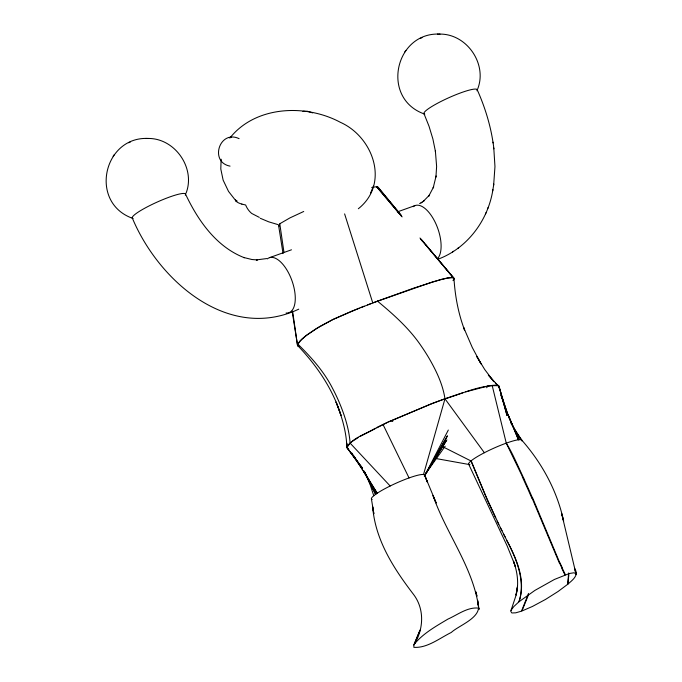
<?xml version="1.0" encoding="UTF-8"?>
<svg xmlns="http://www.w3.org/2000/svg" width="682" height="682" viewBox="0 0 682 682"><rect width="100%" height="100%" fill="white"/><g stroke="black" fill="none" stroke-linecap="round" stroke-linejoin="round"><path stroke-width="1.02" d="M424.716 475.218L427.529 482.421L424.485 474.834L436.19 503.001L433.036 495.584C445.815 532.574 471.569 565.156 478.142 604.107L477.605 600.313L478.934 609.512L477.809 602.879C483.274 617.278 459.276 625.027 451.262 632.461C439.575 638.199 427.341 648.232 413.872 647.346L413.872 644.976L420.01 630.228L413.872 644.976M292.74 312.117L297.488 345.348C316.661 365.364 332.68 388.749 341.009 415.389L336.038 402.03C341.844 416.387 346.337 431.544 346.874 447.102L346.72 443.283L346.882 447.426L348.314 448.594M419.967 238.001L453.735 277.941L453.922 278.972L453.044 280.634M568.618 572.991L567.756 584.252L558.123 591.456L545.472 599.461L532.471 606.443L521.935 610.995L528.465 594.857M568.882 574.542L567.782 584.227M346.882 447.426C348.553 442.601 354.239 440.487 358.101 437.605M493.649 185.12L494.962 166.579L493.785 148.011M221.13 159.221L220.798 168.965L223.133 180.133L228.521 191.395L236.296 201.343L235.418 199.877M437.452 259.424C467.085 248.657 488.124 220.431 492.916 189.656M492.736 190.772L493.819 184.046M506.692 540.502C516.803 559.01 525.634 581.695 518.968 601.788C527.075 578.319 514.441 554.509 503.521 534.125M297.497 344.512L301.597 339.389A88.72 13.111 -24.2 0 1 307.088 334.888L319.688 326.542L332.978 319.483L351.554 311.256L377.487 301.129L413.965 288.043L441.228 279.381L451.552 277.395L453.573 277.787L453.973 278.495L453.385 280.132M358.34 208.743C390.027 183.552 373.122 136.86 340.352 122.3C305.86 103.783 255.631 105.633 229.885 138.003M423.531 474.493L444.971 398.808C442.814 384.367 436.369 370.982 429.157 358.442A178.224 162.41 46.5 0 0 421.314 346.175C409.524 328.656 393.633 314.513 377.487 301.129M359.371 308.102L332.978 319.483L315.988 328.801L306.388 335.416L299.816 341.136L297.446 344.76L297.966 345.945L298.929 346.294M528.533 593.391L521.5 611.149L515.728 612.828L511.85 612.965L510.733 611.277L515.856 595.889L517.544 586.213L516.095 595.122C519.045 583.903 517.467 572.028 513.529 561.252L515.2 566.401L514.467 564.082M186.041 193.245C195.879 168.019 174.737 137.738 147.593 138.463M477.715 88.882C487.553 63.656 466.411 33.375 439.268 34.1M498.934 387.666C499.787 384.162 494.126 385.339 492.157 385.415A77.791 11.5 -24.2 0 0 490.102 385.688L488.985 385.876M372.133 189.264L373.412 186.118M370.505 193.296L371.878 189.911M485.507 213.909L485.993 212.75M487.681 208.59L488.15 207.464M498.874 387.777L498.9 386.055L495.379 383.122L499.105 386.404M378.075 187.968C378.195 185.478 373.105 187.584 371.699 187.49M448.313 430.052L424.366 476.317L447.46 435.849L424.392 476.027L446.898 439.839M511.031 610.33L513.81 606.562L518.746 601.984M424.323 475.814L446.318 440.7M148.386 138.463C103.4 136.11 88.694 202.494 132.419 218.266M440.052 34.1C395.074 31.747 380.368 98.131 424.093 113.903M424.707 475.047L445.158 446.216M486.633 387.734L487.801 386.089L488.696 385.927M113.127 156.263L114.209 154.763M404.801 51.9L405.884 50.4M303.729 211.48L289.884 217.925L280.251 223.491A14.62 2.157 -24.2 0 0 279.791 223.867L278.563 225.486L279.296 226.023M568.166 583.911C572.471 580.032 579.512 575.173 574.525 568.43L576.179 574.619L561.67 513.657L563.647 521.159C557.194 490.895 542.054 463.146 521.67 440.018M519.121 601.669L534.867 590.424L554.432 579.453L569.41 573.477L574.039 572.778L576.137 573.852M471.151 460.81L485.968 496.445L495.669 517.8M423.283 201.369L429.447 195.095L428.722 196.169L433.667 186.783L433.198 187.917L436.105 175.973L435.934 177.056L436.616 166.442L435.372 150.841L435.474 151.643L432.9 139.026L429.012 126.204L423.948 113.562M421.007 202.921L424.34 200.644M452.473 251.982L453.521 251.266M457.656 248.436L458.713 247.711M359.96 436.497L387.998 422.115M419.609 203.62L422.064 202.204M375.339 428.211C366.106 434.195 351.997 437.622 346.993 447.75L362.432 468.108L346.993 447.75M376.993 427.392L382.994 424.468A77.791 11.5 -24.2 0 1 386.984 422.593L429.737 404.469A130.117 19.232 -24.2 0 1 444.971 398.808C462.387 393.795 480.145 384.588 498.542 385.756M128.685 142.777L130.356 141.984M420.351 38.414L422.03 37.629M389.021 421.638L432.371 403.463A130.356 19.267 -24.2 0 1 456.872 394.699M360.948 307.48L364.197 306.201M367.555 304.905L371.017 303.575M269.501 257.66L291.478 249.8M397.359 211.914L415.338 205.478M298.759 309.159C228.035 342.321 158.207 280.259 132.274 217.925M492.157 385.415L506.266 443.155C513.137 453.922 518.601 467.92 524.611 479.949M456.94 394.673L462.822 392.764M465.704 391.86L487.801 386.089M239.109 138.651C219.34 129.282 209.186 162.273 230.056 166.127M266.602 258.589L256.347 259.91L257.472 259.936L251.897 259.51L243.534 257.446L244.309 257.702C216.296 246.858 197.874 220.346 185.538 194.106M302.91 111.456L307.309 111.226L312.629 112.88M303.499 111.345L304.146 111.234M229.331 137.662L229.996 137.542M230.576 137.44L231.232 137.321M437.486 34.1L438.304 34.1M145.82 138.463L146.63 138.463M437 458.73L469.941 464.655M277.889 224.583L268.665 221.812L260.26 218.274M241.795 204.089L245.656 204.992A70.331 38.022 -39.5 0 0 251.726 213.457L259.305 217.379M453.573 277.787L447.545 277.881L432.286 282.007L372.773 302.91L344.606 213.892M297.881 345.885L298.563 346.209M391.093 420.692L392.755 421.527M442.686 446.693L470.981 460.955L487.349 500.111L498.823 524.253M237.131 201.062L235.972 200.295M297.702 343.967C311.128 357.163 323.924 371.383 332.526 388.297A159.153 116.886 85.3 0 1 338.57 400.82C344.367 414.264 349.022 428.424 350.105 443.104L390.164 485.993M496.232 383.727L488.321 375.006L493.947 381.724L484.697 369.482L476.786 356.473L481.074 363.932L472.294 347.513L463.649 327.513L464.664 330.276C458.347 313.711 455.073 296.159 453.973 278.495L425.346 244.165M402.133 216.885L376.754 186.842L401.357 216.041M420.487 238.751L453.973 278.495M377.632 186.945L401.485 215.555M421.936 240.081L423.982 242.528M378.118 187.2L399.72 213.577M420.649 239.126L421.996 240.78M444.971 398.808L484.373 452.729M347.701 448.372L362.56 469.395L353.574 455.627M515.208 430.828L521.747 440.086M220.439 159.494L221.164 160.56M351.946 453.155L353.668 455.806M354.81 457.579L377.197 493.239L363.216 470.452L376.37 493.794L363.736 470.895L375.62 494.322L364.819 472.191M510.92 423.249L521.449 439.89M478.934 608.711L478.585 608.122C467.707 606.792 457.562 614.832 447.946 619.086C436.096 626.153 423.573 633.143 414.554 643.825C423.872 628.395 424.528 608.387 413.139 593.903C393.531 568.183 375.288 539.974 372.662 506.82L373.855 513.768L371.409 498.874M502.046 530.715L497.093 521.184M505.26 537.135L500.29 527.663M506.266 443.155L522.472 476.692M468.645 464.135L507.135 545.864L514.339 563.682M508.934 417.682L519.624 439.677M382.994 424.468L409.038 477.937M565.404 574.738L561.934 567.535M564.943 574.909L561.465 567.629M559.948 563.221L532.599 497.851M559.479 563.323L532.054 498.065M364.793 472.234L369.874 483.794M512.199 424.392L508.175 415.091L501.082 395.193M477.212 89.751C485.593 108.506 491.534 128.421 493.896 148.855M500.989 395.236L507.826 415.253L499.122 387.146L507.05 415.619L499.053 386.276M368.911 480.801L373.762 495.737M476.403 593.817L475.874 591.848L476.914 596.247L476.403 593.817L476.53 594.32M278.58 225.324L283.039 253.551M292.126 311.052L297.582 345.552M279.791 223.867L283.9 251.897M492.992 142.146L493.095 142.947M267.31 258.879A29.173 13.589 70.3 0 1 292.135 281.189A29.173 13.589 70.3 0 1 286.09 313.021M413.147 206.697A29.173 13.589 70.3 0 1 435.406 222.741A29.173 13.589 70.3 0 1 437.742 258.41M424.792 114.141A29.173 4.314 -24.2 0 1 449.08 97.603A29.173 4.314 -24.2 0 1 476.965 90.791M133.118 218.504A29.173 4.314 -24.2 0 1 157.406 201.966A29.173 4.314 -24.2 0 1 185.291 195.154M372.15 499.497A29.173 4.314 -24.2 0 1 396.498 483.018A29.173 4.314 -24.2 0 1 424.536 476.027M469.48 464.74A29.173 4.314 -24.2 0 1 492.839 448.628A29.173 4.314 -24.2 0 1 521.892 440.947M522.301 476.88A376.421 143.774 69.6 0 1 531.875 498.227M561.627 567.475A151.873 66.222 70 0 1 559.649 563.179M524.492 480.068A363.054 145.752 69.9 0 1 532.471 497.954M562.087 567.381A147.832 66.998 70.2 0 1 560.101 563.085M241.863 204.071A147.9 23.921 -14.7 0 1 236.151 201.275M518.465 439.779L508.201 415.082L518.465 439.779"/></g></svg>
